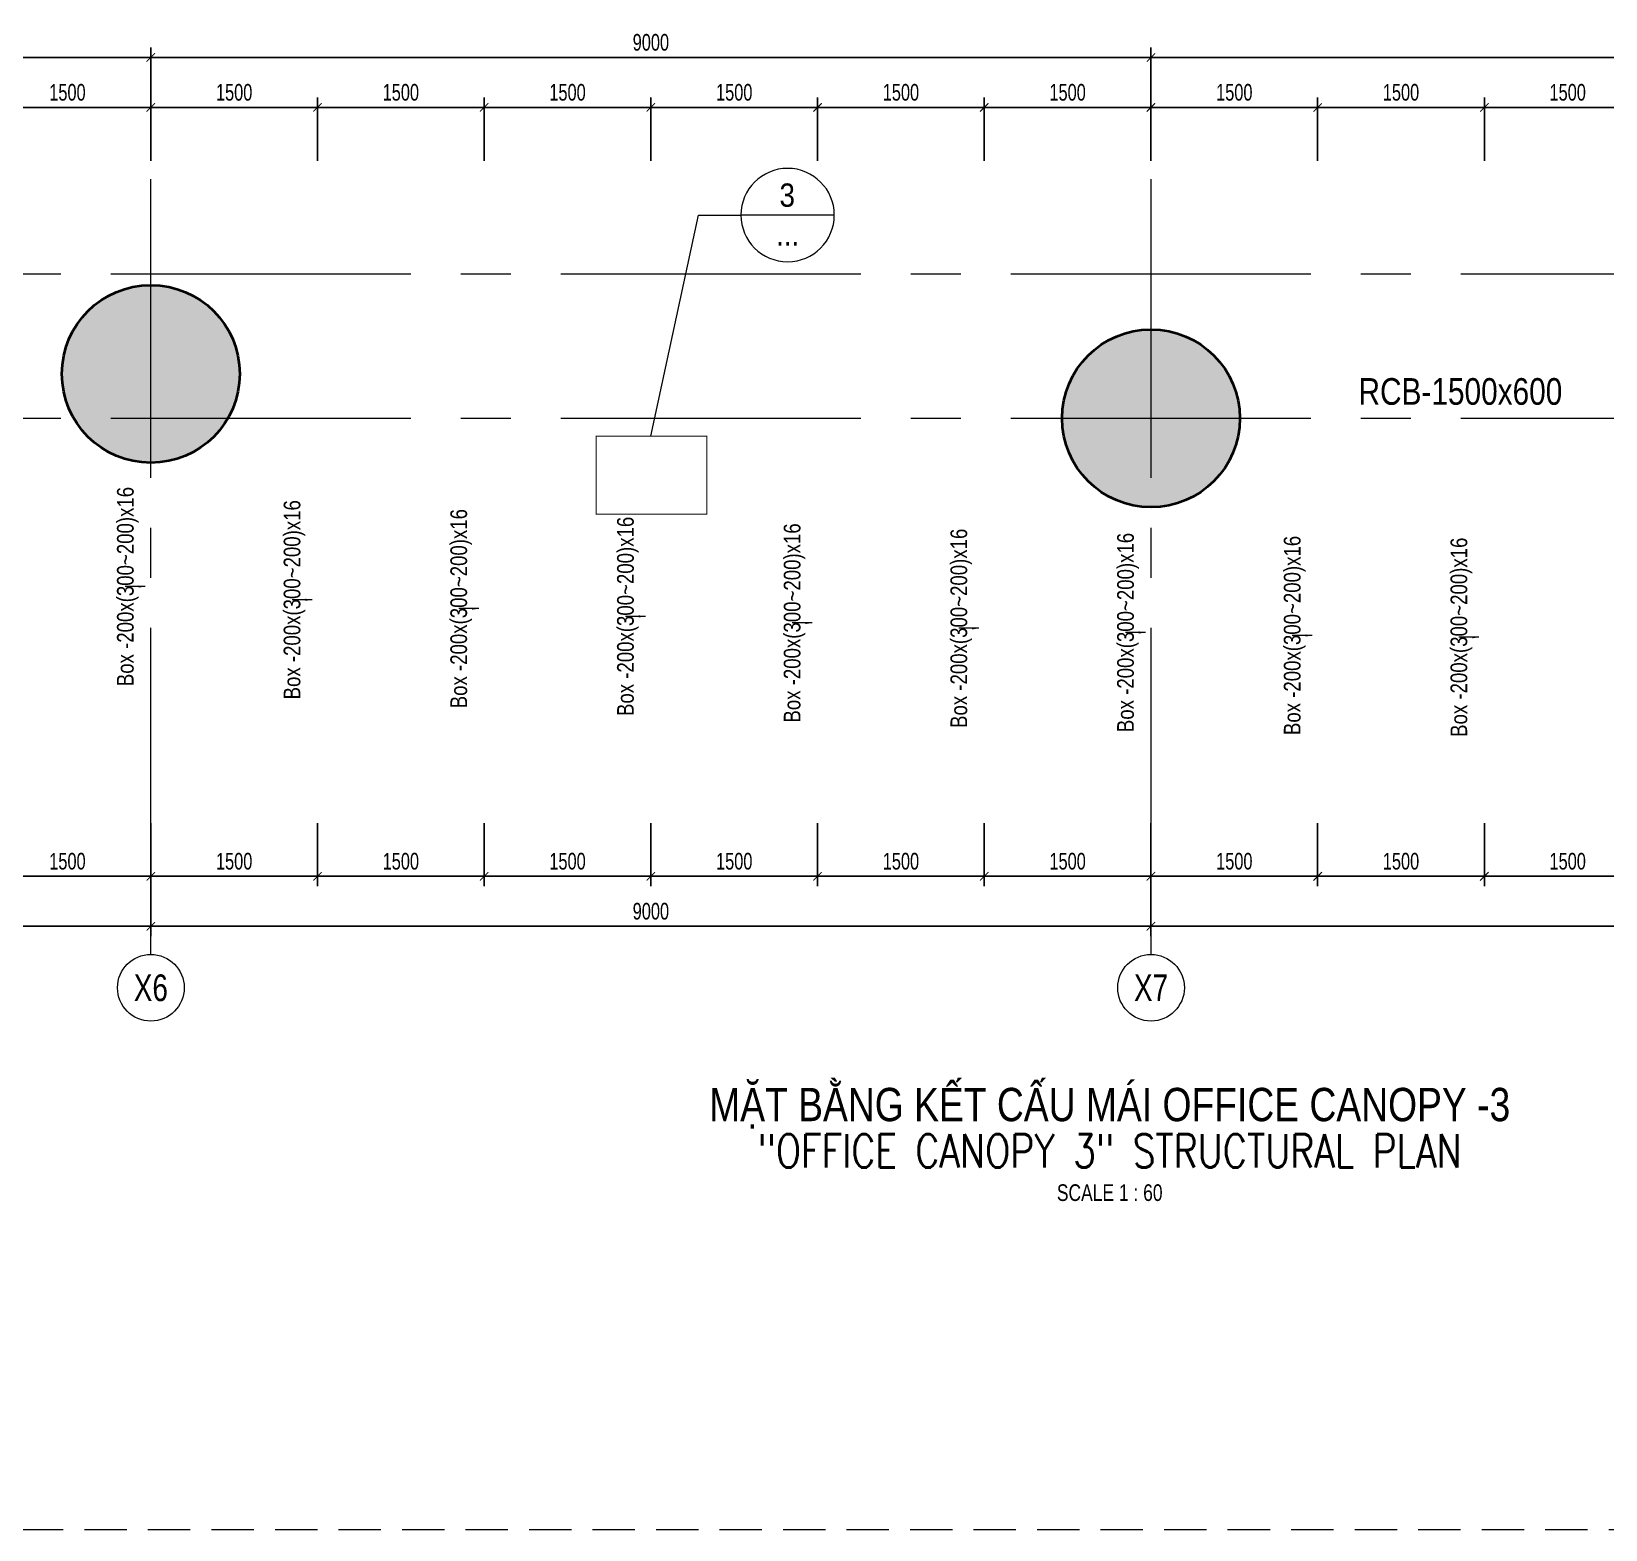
# Model space of a CAD drawing. Header units: millimetres. Extents: x -179076 to 305601, y -18667 to 40015.
# Drawn here: x 182770 to 196934, y 26248 to 39734 of the extents above; entities that cross this region are included whole.
import ezdxf
from ezdxf.enums import TextEntityAlignment as Align

# ---------------------------------------------------------------- set-up
doc = ezdxf.new("R2010")
doc.units = ezdxf.units.MM
doc.header["$LTSCALE"] = 60
doc.linetypes.add('HIDDEN2', pattern=[4.7625, 3.175, -1.5875])
doc.linetypes.add('POD_Grid F2$0$CENTER2', pattern=[1.125, 0.75, -0.125, 0.125, -0.125])
doc.layers.get('0').update_dxf_attribs({"lineweight": 20})
doc.layers.get('Defpoints').update_dxf_attribs({"color": 151, "lineweight": 9})
for name, color, linetype, lineweight in [('$0$NDC_S_VN TEXT', 7, 'Continuous', 20), ('NDC_S-ANNO', 7, 'Continuous', 20), ('NDC_S-COLUMN', 4, 'Continuous', 40), ('NDC_S-TEXT-SYMB', 7, 'Continuous', 20), ('NDC_S_ANNO', 7, 'Continuous', 20), ('NDC_S_DIM', 1, 'Continuous', 15), ('NDC_S_ENG TITLE', 3, 'Continuous', 20), ('NDC_S_HATCH COLUMN AND WALL', 251, 'Continuous', 13), ('NDC_S_HIDDEN', 8, 'HIDDEN2', 13), ('NDC_S_TEXT SYMBOL', 7, 'Continuous', 20), ('NDC_S_THIN LINE', 8, 'Continuous', 9), ('NDC_S_VN TEXT', 7, 'Continuous', 20), ('NDC_S_VN TITLE', 6, 'Continuous', 35), ('POD_Grid F2$0$NDC_S_AXIS', 5, 'POD_Grid F2$0$CENTER2', 13), ('POD_Grid F2$0$NDC_S_SYMBOL', 1, 'Continuous', 15), ('POD_Grid F2$0$NDC_S_TEXT SYMBOL', 7, 'Continuous', 20)]:
    doc.layers.add(name, color=color, linetype=linetype, lineweight=lineweight)
doc.styles.add('ARIAL', font='arial.ttf', dxfattribs={"width": 0.8})
doc.styles.add('NDC_ANNO', font='', dxfattribs={"width": 0.8})
doc.styles.add('NDC_ARIAL', font='arial.ttf', dxfattribs={"width": 0.85})
doc.styles.add('NDC_DIM', font='', dxfattribs={"width": 0.75})
doc.styles.add('NDC_EN TXT', font='romans.shx', dxfattribs={"width": 0.8})
doc.styles.add('NDC_VIE TXT', font='arial.ttf', dxfattribs={"width": 0.8})
doc.styles.add('POD_Grid F2$0$NDC_ANNO', font='', dxfattribs={"width": 0.8})
doc.styles.get('NDC_ANNO').set_extended_font_data('Dotum')
doc.styles.get('NDC_DIM').set_extended_font_data('Dotum')
doc.styles.get('POD_Grid F2$0$NDC_ANNO').set_extended_font_data('Dotum')
doc.dimstyles.new('NDC_dim_60', dxfattribs={"dimscale": 60, "dimtxt": 2.5, "dimasz": 1.5, "dimexe": 1.5, "dimexo": 2.5, "dimgap": 1, "dimtad": 1, "dimdec": 0, "dimzin": 0, "dimdsep": 46, "dimtxsty": 'NDC_DIM', "dimblk": 'DIMMARK', "dimcen": 0.09, "dimdle": 1.2, "dimclrd": 1, "dimclre": 1, "dimclrt": 3, "dimadec": 0, "dimazin": 0, "dimtfac": 1, "dimtdec": 0, "dimtix": 1, "dimtofl": 0, "dimtmove": 0, "dimatfit": 3, "dimfxl": 8, "dimfxlon": 1, "dimtolj": 1, "dimtzin": 0, "dimarcsym": 0})
doc.dimstyles.new('NDC_dim_iso', dxfattribs={"dimtxt": 2.5, "dimasz": 1, "dimexe": 1.5, "dimexo": 2.5, "dimgap": 1, "dimtad": 1, "dimdec": 0, "dimzin": 0, "dimdsep": 46, "dimtxsty": 'NDC_DIM', "dimblk": 'DIMMARK', "dimcen": 0.09, "dimdle": 1.2, "dimclrd": 1, "dimclre": 1, "dimclrt": 3, "dimadec": 0, "dimazin": 0, "dimtfac": 1, "dimtdec": 0, "dimtix": 1, "dimtofl": 0, "dimtmove": 0, "dimatfit": 3, "dimfxl": 8, "dimfxlon": 1, "dimtolj": 1, "dimtzin": 0, "dimarcsym": 0})

# ---------------------------------------------------------------- blocks, each defined once
blk = doc.blocks.new('cottron')
at = {"layer": 'NDC_S_HATCH COLUMN AND WALL'}
h = blk.add_hatch(color=256, dxfattribs=at)
h.dxf.hatch_style = 1
h.paths.add_polyline_path([(-0.5, 0, 1), (0.5, 0, 1)])
at = {"layer": 'NDC_S-COLUMN', "ltscale": 0.005}
blk.add_circle((0, 0), 0.5, dxfattribs=at)
blk = doc.blocks.new('*U212')
at = {"layer": 'POD_Grid F2$0$NDC_S_SYMBOL'}
blk.add_line((0, 5), (0, 9), dxfattribs=at)
blk.add_circle((0, 0), 5, dxfattribs=at)
at = {"layer": 'POD_Grid F2$0$NDC_S_TEXT SYMBOL', "color": 7, "style": 'POD_Grid F2$0$NDC_ANNO', "width": 0.8}
blk.add_attdef('GRID', text='', height=4, dxfattribs=at).set_placement((0, 0), align=Align.MIDDLE)
blk = doc.blocks.new('A$Cc384704a')
at = {"layer": 'POD_Grid F2$0$NDC_S_AXIS', "ltscale": 60}
for p, q in [((10500, -5886), (10500, 853)), ((19500, -5886), (19500, 853)), ((-2011, 0), (38579, 0)), ((-2011, -1300), (38607, -1300))]:
    blk.add_line(p, q, dxfattribs=at)
at = {"xscale": 1600, "yscale": 1600, "zscale": 1600}
for p in [(10500, -900), (19500, -1300)]:
    blk.add_blockref('cottron', p, dxfattribs=at)
at = {"layer": 'POD_Grid F2$0$NDC_S_AXIS', "xscale": 60, "yscale": 60, "zscale": 60}
for p, values in [((10500, -6426), {'GRID': 'X6'}), ((19500, -6426), {'GRID': 'X7'})]:
    blk.add_blockref('*U212', p, dxfattribs=at).add_auto_attribs(values)
blk = doc.blocks.new('DIMMARK')
at = {"layer": 'NDC_S_DIM', "color": 1}
blk.add_line((-1.5, 0), (1, 0), dxfattribs=at)
at = {"layer": 'NDC_S_DIM', "color": 2, "const_width": 0.1}
blk.add_lwpolyline([(-0.42, -0.42), (0.42, 0.42)], dxfattribs=at)
blk = doc.blocks.new('*D489')
at = {"layer": 'Defpoints', "color": 0, "ltscale": 60, "transparency": 16777216}
for p in [(182344, 32827), (183844, 32827), (183844, 32128)]:
    blk.add_point(p, dxfattribs=at)
at = {"layer": 'NDC_S_DIM', "color": 1, "lineweight": -2, "ltscale": 60, "transparency": 16777216}
for p, q in [((182344, 32608), (182344, 32038)), ((183844, 32608), (183844, 32038)), ((182434, 32128), (183754, 32128))]:
    blk.add_line(p, q, dxfattribs=at)
at = {"layer": 'NDC_S_DIM', "color": 1, "lineweight": -2, "ltscale": 60, "transparency": 16777216, "xscale": 90, "yscale": 90, "zscale": 90, "rotation": 180}
blk.add_blockref('DIMMARK', (182344, 32128), dxfattribs=at)
at = {"layer": 'NDC_S_DIM', "color": 1, "lineweight": -2, "ltscale": 60, "transparency": 16777216, "xscale": 90, "yscale": 90, "zscale": 90}
blk.add_blockref('DIMMARK', (183844, 32128), dxfattribs=at)
at = {"layer": 'NDC_S_DIM', "color": 3, "ltscale": 60, "transparency": 16777216, "insert": (183094, 32263), "char_height": 150, "attachment_point": 5, "style": 'NDC_DIM'}
blk.add_mtext('\\A1;1500', dxfattribs=at)
blk = doc.blocks.new('*D490')
at = {"layer": 'Defpoints', "color": 0, "ltscale": 60, "transparency": 16777216}
for p in [(183844, 32827), (185344, 32827), (185344, 32128)]:
    blk.add_point(p, dxfattribs=at)
at = {"layer": 'NDC_S_DIM', "color": 1, "lineweight": -2, "ltscale": 60, "transparency": 16777216}
for p, q in [((183844, 32608), (183844, 32038)), ((185344, 32608), (185344, 32038)), ((183934, 32128), (185254, 32128))]:
    blk.add_line(p, q, dxfattribs=at)
at = {"layer": 'NDC_S_DIM', "color": 1, "lineweight": -2, "ltscale": 60, "transparency": 16777216, "xscale": 90, "yscale": 90, "zscale": 90, "rotation": 180}
blk.add_blockref('DIMMARK', (183844, 32128), dxfattribs=at)
at = {"layer": 'NDC_S_DIM', "color": 1, "lineweight": -2, "ltscale": 60, "transparency": 16777216, "xscale": 90, "yscale": 90, "zscale": 90}
blk.add_blockref('DIMMARK', (185344, 32128), dxfattribs=at)
at = {"layer": 'NDC_S_DIM', "color": 3, "ltscale": 60, "transparency": 16777216, "insert": (184594, 32263), "char_height": 150, "attachment_point": 5, "style": 'NDC_DIM'}
blk.add_mtext('\\A1;1500', dxfattribs=at)
blk = doc.blocks.new('*D491')
at = {"layer": 'Defpoints', "color": 0, "ltscale": 60, "transparency": 16777216}
for p in [(185344, 32827), (186844, 32827), (186844, 32128)]:
    blk.add_point(p, dxfattribs=at)
at = {"layer": 'NDC_S_DIM', "color": 1, "lineweight": -2, "ltscale": 60, "transparency": 16777216}
for p, q in [((185344, 32608), (185344, 32038)), ((186844, 32608), (186844, 32038)), ((185434, 32128), (186754, 32128))]:
    blk.add_line(p, q, dxfattribs=at)
at = {"layer": 'NDC_S_DIM', "color": 1, "lineweight": -2, "ltscale": 60, "transparency": 16777216, "xscale": 90, "yscale": 90, "zscale": 90, "rotation": 180}
blk.add_blockref('DIMMARK', (185344, 32128), dxfattribs=at)
at = {"layer": 'NDC_S_DIM', "color": 1, "lineweight": -2, "ltscale": 60, "transparency": 16777216, "xscale": 90, "yscale": 90, "zscale": 90}
blk.add_blockref('DIMMARK', (186844, 32128), dxfattribs=at)
at = {"layer": 'NDC_S_DIM', "color": 3, "ltscale": 60, "transparency": 16777216, "insert": (186094, 32263), "char_height": 150, "attachment_point": 5, "style": 'NDC_DIM'}
blk.add_mtext('\\A1;1500', dxfattribs=at)
blk = doc.blocks.new('*D492')
at = {"layer": 'Defpoints', "color": 0, "ltscale": 60, "transparency": 16777216}
for p in [(186844, 32827), (188344, 32827), (188344, 32128)]:
    blk.add_point(p, dxfattribs=at)
at = {"layer": 'NDC_S_DIM', "color": 1, "lineweight": -2, "ltscale": 60, "transparency": 16777216}
for p, q in [((186844, 32608), (186844, 32038)), ((188344, 32608), (188344, 32038)), ((186934, 32128), (188254, 32128))]:
    blk.add_line(p, q, dxfattribs=at)
at = {"layer": 'NDC_S_DIM', "color": 1, "lineweight": -2, "ltscale": 60, "transparency": 16777216, "xscale": 90, "yscale": 90, "zscale": 90, "rotation": 180}
blk.add_blockref('DIMMARK', (186844, 32128), dxfattribs=at)
at = {"layer": 'NDC_S_DIM', "color": 1, "lineweight": -2, "ltscale": 60, "transparency": 16777216, "xscale": 90, "yscale": 90, "zscale": 90}
blk.add_blockref('DIMMARK', (188344, 32128), dxfattribs=at)
at = {"layer": 'NDC_S_DIM', "color": 3, "ltscale": 60, "transparency": 16777216, "insert": (187594, 32263), "char_height": 150, "attachment_point": 5, "style": 'NDC_DIM'}
blk.add_mtext('\\A1;1500', dxfattribs=at)
blk = doc.blocks.new('*D493')
at = {"layer": 'Defpoints', "color": 0, "ltscale": 60, "transparency": 16777216}
for p in [(188344, 32827), (189844, 32827), (189844, 32128)]:
    blk.add_point(p, dxfattribs=at)
at = {"layer": 'NDC_S_DIM', "color": 1, "lineweight": -2, "ltscale": 60, "transparency": 16777216}
for p, q in [((188344, 32608), (188344, 32038)), ((189844, 32608), (189844, 32038)), ((188434, 32128), (189754, 32128))]:
    blk.add_line(p, q, dxfattribs=at)
at = {"layer": 'NDC_S_DIM', "color": 1, "lineweight": -2, "ltscale": 60, "transparency": 16777216, "xscale": 90, "yscale": 90, "zscale": 90, "rotation": 180}
blk.add_blockref('DIMMARK', (188344, 32128), dxfattribs=at)
at = {"layer": 'NDC_S_DIM', "color": 1, "lineweight": -2, "ltscale": 60, "transparency": 16777216, "xscale": 90, "yscale": 90, "zscale": 90}
blk.add_blockref('DIMMARK', (189844, 32128), dxfattribs=at)
at = {"layer": 'NDC_S_DIM', "color": 3, "ltscale": 60, "transparency": 16777216, "insert": (189094, 32263), "char_height": 150, "attachment_point": 5, "style": 'NDC_DIM'}
blk.add_mtext('\\A1;1500', dxfattribs=at)
blk = doc.blocks.new('*D494')
at = {"layer": 'Defpoints', "color": 0, "ltscale": 60, "transparency": 16777216}
for p in [(189844, 32827), (191344, 32827), (191344, 32128)]:
    blk.add_point(p, dxfattribs=at)
at = {"layer": 'NDC_S_DIM', "color": 1, "lineweight": -2, "ltscale": 60, "transparency": 16777216}
for p, q in [((189844, 32608), (189844, 32038)), ((191344, 32608), (191344, 32038)), ((189934, 32128), (191254, 32128))]:
    blk.add_line(p, q, dxfattribs=at)
at = {"layer": 'NDC_S_DIM', "color": 1, "lineweight": -2, "ltscale": 60, "transparency": 16777216, "xscale": 90, "yscale": 90, "zscale": 90, "rotation": 180}
blk.add_blockref('DIMMARK', (189844, 32128), dxfattribs=at)
at = {"layer": 'NDC_S_DIM', "color": 1, "lineweight": -2, "ltscale": 60, "transparency": 16777216, "xscale": 90, "yscale": 90, "zscale": 90}
blk.add_blockref('DIMMARK', (191344, 32128), dxfattribs=at)
at = {"layer": 'NDC_S_DIM', "color": 3, "ltscale": 60, "transparency": 16777216, "insert": (190594, 32263), "char_height": 150, "attachment_point": 5, "style": 'NDC_DIM'}
blk.add_mtext('\\A1;1500', dxfattribs=at)
blk = doc.blocks.new('*D495')
at = {"layer": 'Defpoints', "color": 0, "ltscale": 60, "transparency": 16777216}
for p in [(191344, 32827), (192844, 32827), (192844, 32128)]:
    blk.add_point(p, dxfattribs=at)
at = {"layer": 'NDC_S_DIM', "color": 1, "lineweight": -2, "ltscale": 60, "transparency": 16777216}
for p, q in [((191344, 32608), (191344, 32038)), ((192844, 32608), (192844, 32038)), ((191434, 32128), (192754, 32128))]:
    blk.add_line(p, q, dxfattribs=at)
at = {"layer": 'NDC_S_DIM', "color": 1, "lineweight": -2, "ltscale": 60, "transparency": 16777216, "xscale": 90, "yscale": 90, "zscale": 90, "rotation": 180}
blk.add_blockref('DIMMARK', (191344, 32128), dxfattribs=at)
at = {"layer": 'NDC_S_DIM', "color": 1, "lineweight": -2, "ltscale": 60, "transparency": 16777216, "xscale": 90, "yscale": 90, "zscale": 90}
blk.add_blockref('DIMMARK', (192844, 32128), dxfattribs=at)
at = {"layer": 'NDC_S_DIM', "color": 3, "ltscale": 60, "transparency": 16777216, "insert": (192094, 32263), "char_height": 150, "attachment_point": 5, "style": 'NDC_DIM'}
blk.add_mtext('\\A1;1500', dxfattribs=at)
blk = doc.blocks.new('*D496')
at = {"layer": 'Defpoints', "color": 0, "ltscale": 60, "transparency": 16777216}
for p in [(192844, 32827), (194344, 32827), (194344, 32128)]:
    blk.add_point(p, dxfattribs=at)
at = {"layer": 'NDC_S_DIM', "color": 1, "lineweight": -2, "ltscale": 60, "transparency": 16777216}
for p, q in [((192844, 32608), (192844, 32038)), ((194344, 32608), (194344, 32038)), ((192934, 32128), (194254, 32128))]:
    blk.add_line(p, q, dxfattribs=at)
at = {"layer": 'NDC_S_DIM', "color": 1, "lineweight": -2, "ltscale": 60, "transparency": 16777216, "xscale": 90, "yscale": 90, "zscale": 90, "rotation": 180}
blk.add_blockref('DIMMARK', (192844, 32128), dxfattribs=at)
at = {"layer": 'NDC_S_DIM', "color": 1, "lineweight": -2, "ltscale": 60, "transparency": 16777216, "xscale": 90, "yscale": 90, "zscale": 90}
blk.add_blockref('DIMMARK', (194344, 32128), dxfattribs=at)
at = {"layer": 'NDC_S_DIM', "color": 3, "ltscale": 60, "transparency": 16777216, "insert": (193594, 32263), "char_height": 150, "attachment_point": 5, "style": 'NDC_DIM'}
blk.add_mtext('\\A1;1500', dxfattribs=at)
blk = doc.blocks.new('*D497')
at = {"layer": 'Defpoints', "color": 0, "ltscale": 60, "transparency": 16777216}
for p in [(194344, 32827), (195844, 32827), (195844, 32128)]:
    blk.add_point(p, dxfattribs=at)
at = {"layer": 'NDC_S_DIM', "color": 1, "lineweight": -2, "ltscale": 60, "transparency": 16777216}
for p, q in [((194344, 32608), (194344, 32038)), ((195844, 32608), (195844, 32038)), ((194434, 32128), (195754, 32128))]:
    blk.add_line(p, q, dxfattribs=at)
at = {"layer": 'NDC_S_DIM', "color": 1, "lineweight": -2, "ltscale": 60, "transparency": 16777216, "xscale": 90, "yscale": 90, "zscale": 90, "rotation": 180}
blk.add_blockref('DIMMARK', (194344, 32128), dxfattribs=at)
at = {"layer": 'NDC_S_DIM', "color": 1, "lineweight": -2, "ltscale": 60, "transparency": 16777216, "xscale": 90, "yscale": 90, "zscale": 90}
blk.add_blockref('DIMMARK', (195844, 32128), dxfattribs=at)
at = {"layer": 'NDC_S_DIM', "color": 3, "ltscale": 60, "transparency": 16777216, "insert": (195094, 32263), "char_height": 150, "attachment_point": 5, "style": 'NDC_DIM'}
blk.add_mtext('\\A1;1500', dxfattribs=at)
blk = doc.blocks.new('*D498')
at = {"layer": 'Defpoints', "color": 0, "ltscale": 60, "transparency": 16777216}
for p in [(195844, 32827), (197344, 32827), (197344, 32128)]:
    blk.add_point(p, dxfattribs=at)
at = {"layer": 'NDC_S_DIM', "color": 1, "lineweight": -2, "ltscale": 60, "transparency": 16777216}
for p, q in [((195844, 32608), (195844, 32038)), ((197344, 32608), (197344, 32038)), ((195934, 32128), (197254, 32128))]:
    blk.add_line(p, q, dxfattribs=at)
at = {"layer": 'NDC_S_DIM', "color": 1, "lineweight": -2, "ltscale": 60, "transparency": 16777216, "xscale": 90, "yscale": 90, "zscale": 90, "rotation": 180}
blk.add_blockref('DIMMARK', (195844, 32128), dxfattribs=at)
at = {"layer": 'NDC_S_DIM', "color": 1, "lineweight": -2, "ltscale": 60, "transparency": 16777216, "xscale": 90, "yscale": 90, "zscale": 90}
blk.add_blockref('DIMMARK', (197344, 32128), dxfattribs=at)
at = {"layer": 'NDC_S_DIM', "color": 3, "ltscale": 60, "transparency": 16777216, "insert": (196594, 32263), "char_height": 150, "attachment_point": 5, "style": 'NDC_DIM'}
blk.add_mtext('\\A1;1500', dxfattribs=at)
blk = doc.blocks.new('*D510')
at = {"layer": 'Defpoints', "color": 0, "ltscale": 60, "transparency": 16777216}
for p in [(174844, 32827), (183844, 32827), (183844, 31678)]:
    blk.add_point(p, dxfattribs=at)
at = {"layer": 'NDC_S_DIM', "color": 1, "lineweight": -2, "ltscale": 60, "transparency": 16777216}
for p, q in [((174844, 32158), (174844, 31588)), ((183844, 32158), (183844, 31588)), ((174934, 31678), (183754, 31678))]:
    blk.add_line(p, q, dxfattribs=at)
at = {"layer": 'NDC_S_DIM', "color": 1, "lineweight": -2, "ltscale": 60, "transparency": 16777216, "xscale": 90, "yscale": 90, "zscale": 90, "rotation": 180}
blk.add_blockref('DIMMARK', (174844, 31678), dxfattribs=at)
at = {"layer": 'NDC_S_DIM', "color": 1, "lineweight": -2, "ltscale": 60, "transparency": 16777216, "xscale": 90, "yscale": 90, "zscale": 90}
blk.add_blockref('DIMMARK', (183844, 31678), dxfattribs=at)
at = {"layer": 'NDC_S_DIM', "color": 3, "ltscale": 60, "transparency": 16777216, "insert": (179344, 31813), "char_height": 150, "attachment_point": 5, "style": 'NDC_DIM'}
blk.add_mtext('\\A1;9000', dxfattribs=at)
blk = doc.blocks.new('*D511')
at = {"layer": 'Defpoints', "color": 0, "ltscale": 60, "transparency": 16777216}
for p in [(183844, 32827), (192844, 32827), (192844, 31678)]:
    blk.add_point(p, dxfattribs=at)
at = {"layer": 'NDC_S_DIM', "color": 1, "lineweight": -2, "ltscale": 60, "transparency": 16777216}
for p, q in [((183844, 32158), (183844, 31588)), ((192844, 32158), (192844, 31588)), ((183934, 31678), (192754, 31678))]:
    blk.add_line(p, q, dxfattribs=at)
at = {"layer": 'NDC_S_DIM', "color": 1, "lineweight": -2, "ltscale": 60, "transparency": 16777216, "xscale": 90, "yscale": 90, "zscale": 90, "rotation": 180}
blk.add_blockref('DIMMARK', (183844, 31678), dxfattribs=at)
at = {"layer": 'NDC_S_DIM', "color": 1, "lineweight": -2, "ltscale": 60, "transparency": 16777216, "xscale": 90, "yscale": 90, "zscale": 90}
blk.add_blockref('DIMMARK', (192844, 31678), dxfattribs=at)
at = {"layer": 'NDC_S_DIM', "color": 3, "ltscale": 60, "transparency": 16777216, "insert": (188344, 31813), "char_height": 150, "attachment_point": 5, "style": 'NDC_DIM'}
blk.add_mtext('\\A1;9000', dxfattribs=at)
blk = doc.blocks.new('*D512')
at = {"layer": 'Defpoints', "color": 0, "ltscale": 60, "transparency": 16777216}
for p in [(192844, 32827), (201844, 32827), (201844, 31678)]:
    blk.add_point(p, dxfattribs=at)
at = {"layer": 'NDC_S_DIM', "color": 1, "lineweight": -2, "ltscale": 60, "transparency": 16777216}
for p, q in [((192844, 32158), (192844, 31588)), ((201844, 32158), (201844, 31588)), ((192934, 31678), (201754, 31678))]:
    blk.add_line(p, q, dxfattribs=at)
at = {"layer": 'NDC_S_DIM', "color": 1, "lineweight": -2, "ltscale": 60, "transparency": 16777216, "xscale": 90, "yscale": 90, "zscale": 90, "rotation": 180}
blk.add_blockref('DIMMARK', (192844, 31678), dxfattribs=at)
at = {"layer": 'NDC_S_DIM', "color": 1, "lineweight": -2, "ltscale": 60, "transparency": 16777216, "xscale": 90, "yscale": 90, "zscale": 90}
blk.add_blockref('DIMMARK', (201844, 31678), dxfattribs=at)
at = {"layer": 'NDC_S_DIM', "color": 3, "ltscale": 60, "transparency": 16777216, "insert": (197344, 31813), "char_height": 150, "attachment_point": 5, "style": 'NDC_DIM'}
blk.add_mtext('\\A1;9000', dxfattribs=at)
blk = doc.blocks.new('Drawing name_symbol')
at = {"layer": 'NDC_S_ENG TITLE', "style": 'NDC_EN TXT', "width": 0.8}
blk.add_attdef('SECTDET1', text='', height=5, dxfattribs=at).set_placement((0, 1.01), align=Align.CENTER)
at = {"layer": 'NDC_S_TEXT SYMBOL', "lineweight": 25, "style": 'NDC_ANNO', "width": 0.8}
blk.add_attdef('SSCALE', text='', height=2.5, dxfattribs=at).set_placement((0, -4), align=Align.CENTER)
at = {"layer": 'NDC_S_VN TITLE', "style": 'NDC_VIE TXT', "width": 0.8}
blk.add_attdef('SECTDET2', text='', height=5, dxfattribs=at).set_placement((0, 7.97), align=Align.CENTER)
blk = doc.blocks.new('*D537')
at = {"layer": 'Defpoints', "color": 0, "ltscale": 60, "transparency": 16777216}
for p in [(183844, 39050), (182344, 38351), (183844, 38351)]:
    blk.add_point(p, dxfattribs=at)
at = {"layer": 'NDC_S_DIM', "color": 1, "lineweight": -2, "ltscale": 60, "transparency": 16777216}
for p, q in [((182344, 38570), (182344, 39140)), ((183844, 38570), (183844, 39140)), ((182434, 39050), (183754, 39050))]:
    blk.add_line(p, q, dxfattribs=at)
at = {"layer": 'NDC_S_DIM', "color": 1, "lineweight": -2, "ltscale": 60, "transparency": 16777216, "xscale": 90, "yscale": 90, "zscale": 90, "rotation": 180}
blk.add_blockref('DIMMARK', (182344, 39050), dxfattribs=at)
at = {"layer": 'NDC_S_DIM', "color": 1, "lineweight": -2, "ltscale": 60, "transparency": 16777216, "xscale": 90, "yscale": 90, "zscale": 90}
blk.add_blockref('DIMMARK', (183844, 39050), dxfattribs=at)
at = {"layer": 'NDC_S_DIM', "color": 3, "ltscale": 60, "transparency": 16777216, "insert": (183094, 39185), "char_height": 150, "attachment_point": 5, "style": 'NDC_DIM'}
blk.add_mtext('\\A1;1500', dxfattribs=at)
blk = doc.blocks.new('*D538')
at = {"layer": 'Defpoints', "color": 0, "ltscale": 60, "transparency": 16777216}
for p in [(185344, 39050), (183844, 38351), (185344, 38351)]:
    blk.add_point(p, dxfattribs=at)
at = {"layer": 'NDC_S_DIM', "color": 1, "lineweight": -2, "ltscale": 60, "transparency": 16777216}
for p, q in [((183844, 38570), (183844, 39140)), ((185344, 38570), (185344, 39140)), ((183934, 39050), (185254, 39050))]:
    blk.add_line(p, q, dxfattribs=at)
at = {"layer": 'NDC_S_DIM', "color": 1, "lineweight": -2, "ltscale": 60, "transparency": 16777216, "xscale": 90, "yscale": 90, "zscale": 90, "rotation": 180}
blk.add_blockref('DIMMARK', (183844, 39050), dxfattribs=at)
at = {"layer": 'NDC_S_DIM', "color": 1, "lineweight": -2, "ltscale": 60, "transparency": 16777216, "xscale": 90, "yscale": 90, "zscale": 90}
blk.add_blockref('DIMMARK', (185344, 39050), dxfattribs=at)
at = {"layer": 'NDC_S_DIM', "color": 3, "ltscale": 60, "transparency": 16777216, "insert": (184594, 39185), "char_height": 150, "attachment_point": 5, "style": 'NDC_DIM'}
blk.add_mtext('\\A1;1500', dxfattribs=at)
blk = doc.blocks.new('*D514')
at = {"layer": 'Defpoints', "color": 0, "ltscale": 60, "transparency": 16777216}
for p in [(186844, 39050), (185344, 38351), (186844, 38351)]:
    blk.add_point(p, dxfattribs=at)
at = {"layer": 'NDC_S_DIM', "color": 1, "lineweight": -2, "ltscale": 60, "transparency": 16777216}
for p, q in [((185344, 38570), (185344, 39140)), ((186844, 38570), (186844, 39140)), ((185434, 39050), (186754, 39050))]:
    blk.add_line(p, q, dxfattribs=at)
at = {"layer": 'NDC_S_DIM', "color": 1, "lineweight": -2, "ltscale": 60, "transparency": 16777216, "xscale": 90, "yscale": 90, "zscale": 90, "rotation": 180}
blk.add_blockref('DIMMARK', (185344, 39050), dxfattribs=at)
at = {"layer": 'NDC_S_DIM', "color": 1, "lineweight": -2, "ltscale": 60, "transparency": 16777216, "xscale": 90, "yscale": 90, "zscale": 90}
blk.add_blockref('DIMMARK', (186844, 39050), dxfattribs=at)
at = {"layer": 'NDC_S_DIM', "color": 3, "ltscale": 60, "transparency": 16777216, "insert": (186094, 39185), "char_height": 150, "attachment_point": 5, "style": 'NDC_DIM'}
blk.add_mtext('\\A1;1500', dxfattribs=at)
blk = doc.blocks.new('*D515')
at = {"layer": 'Defpoints', "color": 0, "ltscale": 60, "transparency": 16777216}
for p in [(188344, 39050), (186844, 38351), (188344, 38351)]:
    blk.add_point(p, dxfattribs=at)
at = {"layer": 'NDC_S_DIM', "color": 1, "lineweight": -2, "ltscale": 60, "transparency": 16777216}
for p, q in [((186844, 38570), (186844, 39140)), ((188344, 38570), (188344, 39140)), ((186934, 39050), (188254, 39050))]:
    blk.add_line(p, q, dxfattribs=at)
at = {"layer": 'NDC_S_DIM', "color": 1, "lineweight": -2, "ltscale": 60, "transparency": 16777216, "xscale": 90, "yscale": 90, "zscale": 90, "rotation": 180}
blk.add_blockref('DIMMARK', (186844, 39050), dxfattribs=at)
at = {"layer": 'NDC_S_DIM', "color": 1, "lineweight": -2, "ltscale": 60, "transparency": 16777216, "xscale": 90, "yscale": 90, "zscale": 90}
blk.add_blockref('DIMMARK', (188344, 39050), dxfattribs=at)
at = {"layer": 'NDC_S_DIM', "color": 3, "ltscale": 60, "transparency": 16777216, "insert": (187594, 39185), "char_height": 150, "attachment_point": 5, "style": 'NDC_DIM'}
blk.add_mtext('\\A1;1500', dxfattribs=at)
blk = doc.blocks.new('*D516')
at = {"layer": 'Defpoints', "color": 0, "ltscale": 60, "transparency": 16777216}
for p in [(189844, 39050), (188344, 38351), (189844, 38351)]:
    blk.add_point(p, dxfattribs=at)
at = {"layer": 'NDC_S_DIM', "color": 1, "lineweight": -2, "ltscale": 60, "transparency": 16777216}
for p, q in [((188344, 38570), (188344, 39140)), ((189844, 38570), (189844, 39140)), ((188434, 39050), (189754, 39050))]:
    blk.add_line(p, q, dxfattribs=at)
at = {"layer": 'NDC_S_DIM', "color": 1, "lineweight": -2, "ltscale": 60, "transparency": 16777216, "xscale": 90, "yscale": 90, "zscale": 90, "rotation": 180}
blk.add_blockref('DIMMARK', (188344, 39050), dxfattribs=at)
at = {"layer": 'NDC_S_DIM', "color": 1, "lineweight": -2, "ltscale": 60, "transparency": 16777216, "xscale": 90, "yscale": 90, "zscale": 90}
blk.add_blockref('DIMMARK', (189844, 39050), dxfattribs=at)
at = {"layer": 'NDC_S_DIM', "color": 3, "ltscale": 60, "transparency": 16777216, "insert": (189094, 39185), "char_height": 150, "attachment_point": 5, "style": 'NDC_DIM'}
blk.add_mtext('\\A1;1500', dxfattribs=at)
blk = doc.blocks.new('*D517')
at = {"layer": 'Defpoints', "color": 0, "ltscale": 60, "transparency": 16777216}
for p in [(191344, 39050), (189844, 38351), (191344, 38351)]:
    blk.add_point(p, dxfattribs=at)
at = {"layer": 'NDC_S_DIM', "color": 1, "lineweight": -2, "ltscale": 60, "transparency": 16777216}
for p, q in [((189844, 38570), (189844, 39140)), ((191344, 38570), (191344, 39140)), ((189934, 39050), (191254, 39050))]:
    blk.add_line(p, q, dxfattribs=at)
at = {"layer": 'NDC_S_DIM', "color": 1, "lineweight": -2, "ltscale": 60, "transparency": 16777216, "xscale": 90, "yscale": 90, "zscale": 90, "rotation": 180}
blk.add_blockref('DIMMARK', (189844, 39050), dxfattribs=at)
at = {"layer": 'NDC_S_DIM', "color": 1, "lineweight": -2, "ltscale": 60, "transparency": 16777216, "xscale": 90, "yscale": 90, "zscale": 90}
blk.add_blockref('DIMMARK', (191344, 39050), dxfattribs=at)
at = {"layer": 'NDC_S_DIM', "color": 3, "ltscale": 60, "transparency": 16777216, "insert": (190594, 39185), "char_height": 150, "attachment_point": 5, "style": 'NDC_DIM'}
blk.add_mtext('\\A1;1500', dxfattribs=at)
blk = doc.blocks.new('*D518')
at = {"layer": 'Defpoints', "color": 0, "ltscale": 60, "transparency": 16777216}
for p in [(192844, 39050), (191344, 38351), (192844, 38351)]:
    blk.add_point(p, dxfattribs=at)
at = {"layer": 'NDC_S_DIM', "color": 1, "lineweight": -2, "ltscale": 60, "transparency": 16777216}
for p, q in [((191344, 38570), (191344, 39140)), ((192844, 38570), (192844, 39140)), ((191434, 39050), (192754, 39050))]:
    blk.add_line(p, q, dxfattribs=at)
at = {"layer": 'NDC_S_DIM', "color": 1, "lineweight": -2, "ltscale": 60, "transparency": 16777216, "xscale": 90, "yscale": 90, "zscale": 90, "rotation": 180}
blk.add_blockref('DIMMARK', (191344, 39050), dxfattribs=at)
at = {"layer": 'NDC_S_DIM', "color": 1, "lineweight": -2, "ltscale": 60, "transparency": 16777216, "xscale": 90, "yscale": 90, "zscale": 90}
blk.add_blockref('DIMMARK', (192844, 39050), dxfattribs=at)
at = {"layer": 'NDC_S_DIM', "color": 3, "ltscale": 60, "transparency": 16777216, "insert": (192094, 39185), "char_height": 150, "attachment_point": 5, "style": 'NDC_DIM'}
blk.add_mtext('\\A1;1500', dxfattribs=at)
blk = doc.blocks.new('*D519')
at = {"layer": 'Defpoints', "color": 0, "ltscale": 60, "transparency": 16777216}
for p in [(194344, 39050), (192844, 38351), (194344, 38351)]:
    blk.add_point(p, dxfattribs=at)
at = {"layer": 'NDC_S_DIM', "color": 1, "lineweight": -2, "ltscale": 60, "transparency": 16777216}
for p, q in [((192844, 38570), (192844, 39140)), ((194344, 38570), (194344, 39140)), ((192934, 39050), (194254, 39050))]:
    blk.add_line(p, q, dxfattribs=at)
at = {"layer": 'NDC_S_DIM', "color": 1, "lineweight": -2, "ltscale": 60, "transparency": 16777216, "xscale": 90, "yscale": 90, "zscale": 90, "rotation": 180}
blk.add_blockref('DIMMARK', (192844, 39050), dxfattribs=at)
at = {"layer": 'NDC_S_DIM', "color": 1, "lineweight": -2, "ltscale": 60, "transparency": 16777216, "xscale": 90, "yscale": 90, "zscale": 90}
blk.add_blockref('DIMMARK', (194344, 39050), dxfattribs=at)
at = {"layer": 'NDC_S_DIM', "color": 3, "ltscale": 60, "transparency": 16777216, "insert": (193594, 39185), "char_height": 150, "attachment_point": 5, "style": 'NDC_DIM'}
blk.add_mtext('\\A1;1500', dxfattribs=at)
blk = doc.blocks.new('*D520')
at = {"layer": 'Defpoints', "color": 0, "ltscale": 60, "transparency": 16777216}
for p in [(195844, 39050), (194344, 38351), (195844, 38351)]:
    blk.add_point(p, dxfattribs=at)
at = {"layer": 'NDC_S_DIM', "color": 1, "lineweight": -2, "ltscale": 60, "transparency": 16777216}
for p, q in [((194344, 38570), (194344, 39140)), ((195844, 38570), (195844, 39140)), ((194434, 39050), (195754, 39050))]:
    blk.add_line(p, q, dxfattribs=at)
at = {"layer": 'NDC_S_DIM', "color": 1, "lineweight": -2, "ltscale": 60, "transparency": 16777216, "xscale": 90, "yscale": 90, "zscale": 90, "rotation": 180}
blk.add_blockref('DIMMARK', (194344, 39050), dxfattribs=at)
at = {"layer": 'NDC_S_DIM', "color": 1, "lineweight": -2, "ltscale": 60, "transparency": 16777216, "xscale": 90, "yscale": 90, "zscale": 90}
blk.add_blockref('DIMMARK', (195844, 39050), dxfattribs=at)
at = {"layer": 'NDC_S_DIM', "color": 3, "ltscale": 60, "transparency": 16777216, "insert": (195094, 39185), "char_height": 150, "attachment_point": 5, "style": 'NDC_DIM'}
blk.add_mtext('\\A1;1500', dxfattribs=at)
blk = doc.blocks.new('*D521')
at = {"layer": 'Defpoints', "color": 0, "ltscale": 60, "transparency": 16777216}
for p in [(197344, 39050), (195844, 38351), (197344, 38351)]:
    blk.add_point(p, dxfattribs=at)
at = {"layer": 'NDC_S_DIM', "color": 1, "lineweight": -2, "ltscale": 60, "transparency": 16777216}
for p, q in [((195844, 38570), (195844, 39140)), ((197344, 38570), (197344, 39140)), ((195934, 39050), (197254, 39050))]:
    blk.add_line(p, q, dxfattribs=at)
at = {"layer": 'NDC_S_DIM', "color": 1, "lineweight": -2, "ltscale": 60, "transparency": 16777216, "xscale": 90, "yscale": 90, "zscale": 90, "rotation": 180}
blk.add_blockref('DIMMARK', (195844, 39050), dxfattribs=at)
at = {"layer": 'NDC_S_DIM', "color": 1, "lineweight": -2, "ltscale": 60, "transparency": 16777216, "xscale": 90, "yscale": 90, "zscale": 90}
blk.add_blockref('DIMMARK', (197344, 39050), dxfattribs=at)
at = {"layer": 'NDC_S_DIM', "color": 3, "ltscale": 60, "transparency": 16777216, "insert": (196594, 39185), "char_height": 150, "attachment_point": 5, "style": 'NDC_DIM'}
blk.add_mtext('\\A1;1500', dxfattribs=at)
blk = doc.blocks.new('*D540')
at = {"layer": 'Defpoints', "color": 0, "ltscale": 60, "transparency": 16777216}
for p in [(183844, 39500), (174844, 38351), (183844, 38351)]:
    blk.add_point(p, dxfattribs=at)
at = {"layer": 'NDC_S_DIM', "color": 1, "lineweight": -2, "ltscale": 60, "transparency": 16777216}
for p, q in [((174844, 39020), (174844, 39590)), ((183844, 39020), (183844, 39590)), ((174934, 39500), (183754, 39500))]:
    blk.add_line(p, q, dxfattribs=at)
at = {"layer": 'NDC_S_DIM', "color": 1, "lineweight": -2, "ltscale": 60, "transparency": 16777216, "xscale": 90, "yscale": 90, "zscale": 90, "rotation": 180}
blk.add_blockref('DIMMARK', (174844, 39500), dxfattribs=at)
at = {"layer": 'NDC_S_DIM', "color": 1, "lineweight": -2, "ltscale": 60, "transparency": 16777216, "xscale": 90, "yscale": 90, "zscale": 90}
blk.add_blockref('DIMMARK', (183844, 39500), dxfattribs=at)
at = {"layer": 'NDC_S_DIM', "color": 3, "ltscale": 60, "transparency": 16777216, "insert": (179344, 39635), "char_height": 150, "attachment_point": 5, "style": 'NDC_DIM'}
blk.add_mtext('\\A1;9000', dxfattribs=at)
blk = doc.blocks.new('*D541')
at = {"layer": 'Defpoints', "color": 0, "ltscale": 60, "transparency": 16777216}
for p in [(192844, 39500), (183844, 38351), (192844, 38351)]:
    blk.add_point(p, dxfattribs=at)
at = {"layer": 'NDC_S_DIM', "color": 1, "lineweight": -2, "ltscale": 60, "transparency": 16777216}
for p, q in [((183844, 39020), (183844, 39590)), ((192844, 39020), (192844, 39590)), ((183934, 39500), (192754, 39500))]:
    blk.add_line(p, q, dxfattribs=at)
at = {"layer": 'NDC_S_DIM', "color": 1, "lineweight": -2, "ltscale": 60, "transparency": 16777216, "xscale": 90, "yscale": 90, "zscale": 90, "rotation": 180}
blk.add_blockref('DIMMARK', (183844, 39500), dxfattribs=at)
at = {"layer": 'NDC_S_DIM', "color": 1, "lineweight": -2, "ltscale": 60, "transparency": 16777216, "xscale": 90, "yscale": 90, "zscale": 90}
blk.add_blockref('DIMMARK', (192844, 39500), dxfattribs=at)
at = {"layer": 'NDC_S_DIM', "color": 3, "ltscale": 60, "transparency": 16777216, "insert": (188344, 39635), "char_height": 150, "attachment_point": 5, "style": 'NDC_DIM'}
blk.add_mtext('\\A1;9000', dxfattribs=at)
blk = doc.blocks.new('*D542')
at = {"layer": 'Defpoints', "color": 0, "ltscale": 60, "transparency": 16777216}
for p in [(201844, 39500), (192844, 38351), (201844, 38351)]:
    blk.add_point(p, dxfattribs=at)
at = {"layer": 'NDC_S_DIM', "color": 1, "lineweight": -2, "ltscale": 60, "transparency": 16777216}
for p, q in [((192844, 39020), (192844, 39590)), ((201844, 39020), (201844, 39590)), ((192934, 39500), (201754, 39500))]:
    blk.add_line(p, q, dxfattribs=at)
at = {"layer": 'NDC_S_DIM', "color": 1, "lineweight": -2, "ltscale": 60, "transparency": 16777216, "xscale": 90, "yscale": 90, "zscale": 90, "rotation": 180}
blk.add_blockref('DIMMARK', (192844, 39500), dxfattribs=at)
at = {"layer": 'NDC_S_DIM', "color": 1, "lineweight": -2, "ltscale": 60, "transparency": 16777216, "xscale": 90, "yscale": 90, "zscale": 90}
blk.add_blockref('DIMMARK', (201844, 39500), dxfattribs=at)
at = {"layer": 'NDC_S_DIM', "color": 3, "ltscale": 60, "transparency": 16777216, "insert": (197344, 39635), "char_height": 150, "attachment_point": 5, "style": 'NDC_DIM'}
blk.add_mtext('\\A1;9000', dxfattribs=at)
blk = doc.blocks.new('MARK4')
at = {"layer": 'NDC_S_ANNO'}
blk.add_line((-5, 0), (5, 0), dxfattribs=at)
blk.add_circle((0, 0), 5, dxfattribs=at)
blk = doc.blocks.new('*U205')
at = {"layer": 'NDC_S_ANNO', "ltscale": 0.8, "style": 'ARIAL', "width": 0.8}
blk.add_attdef('TEN', text='', height=2.5, dxfattribs=at).set_placement((0, 3), align=Align.MIDDLE_CENTER)
at = {"layer": 'NDC_S_ANNO', "ltscale": 0.8, "style": 'ARIAL', "width": 0.8, "flags": 1}
blk.add_attdef('CHU_THICH', text='', height=2.5, dxfattribs=at).set_placement((0, 0), align=Align.MIDDLE_CENTER)
at = {"layer": 'Defpoints'}
blk.add_leader([(0, 0), (0, 3)], dimstyle='NDC_dim_iso', override={"dimgap": 0.625, "dimtad": 0}, dxfattribs=at)

msp = doc.modelspace()

# ---------------------------------------------------------------- linework, layer by layer
at = {"layer": 'NDC_S-ANNO'}
msp.add_lwpolyline([(188344.4, 36089.8), (188773.5, 38081.1), (189154.6, 38081.1)], dxfattribs=at)
at = {"layer": 'NDC_S-ANNO', "linetype": 'HIDDEN2', "const_width": 10, "elevation": 400}
msp.add_lwpolyline([(188848.1, 36089.8), (187852.3, 36089.8), (187852.3, 35387.5), (188848.1, 35387.5)], close=True, dxfattribs=at)
at = {"layer": 'NDC_S_HIDDEN', "ltscale": 2}
msp.add_line((169531.2, 26247.6), (212564.6, 26247.6), dxfattribs=at)

# ---------------------------------------------------------------- block references
at = {"layer": '$0$NDC_S_VN TEXT', "xscale": 60, "yscale": 60, "zscale": 60, "rotation": 89.98968353860168}
for p in [(183794.7, 34736.7, -3888.4), (185294.7, 34617.5, -3888.4), (186794.7, 34537.7, -3888.4), (188294.7, 34467.9, -3888.4), (189794.7, 34408.9, -3888.4), (191294.7, 34360.7, -3888.4), (192794.7, 34323.1, -3888.4), (194294.7, 34296.3, -3888.4), (195794.7, 34280.2, -3888.4)]:
    msp.add_blockref('*U205', p, dxfattribs=at).add_auto_attribs({'TEN': 'Box -200x(300~200)x16'})
at = {"layer": 'NDC_S-ANNO', "xscale": -83.99999999999996, "yscale": 83.99999999999996, "zscale": 83.99999999999996}
msp.add_blockref('MARK4', (189574.6, 38081.1), dxfattribs=at)
at = {"layer": 'NDC_S_ANNO', "xscale": 60, "yscale": 60, "zscale": 60}
msp.add_blockref('Drawing name_symbol', (192472.8, 29445.4), dxfattribs=at).add_auto_attribs({'SECTDET1': '"OFFICE CANOPY 3" STRUCTURAL PLAN', 'SECTDET2': 'MẶT BẰNG KẾT CẤU MÁI OFFICE CANOPY -3', 'SSCALE': 'SCALE 1 : 60'})
at = {"layer": 'NDC_S_THIN LINE'}
msp.add_blockref('A$Cc384704a', (173344.4, 37551), dxfattribs=at)

# ---------------------------------------------------------------- texts
at = {"layer": 'NDC_S-TEXT-SYMB', "style": 'NDC_ARIAL', "width": 0.85}
for s, p in [('3', (189571, 38260.3)), ('...', (189574.8, 37910))]:
    msp.add_text(s, height=210, rotation=0.00002, dxfattribs=at).set_placement(p, align=Align.MIDDLE_CENTER)
at = {"layer": 'NDC_S_VN TEXT', "style": 'NDC_VIE TXT', "width": 0.8}
msp.add_text('RCB-1500x600', height=240, dxfattribs=at).set_placement((194711.8, 36613), align=Align.TOP_LEFT)

# ---------------------------------------------------------------- dimensions: what is measured, and where the dimension line sits
at = {"layer": 'NDC_S_DIM', "ltscale": 60}
for base, p1, p2, picture, middle in [((183844.4, 39500.1), (174844.4, 38351.4), (183844.4, 38351.4), '*D540', (179344.4, 39635.2)), ((192844.4, 39500.1), (183844.4, 38351.4), (192844.4, 38351.4), '*D541', (188344.4, 39635.2)), ((201844.4, 39500.1), (192844.4, 38351.4), (201844.4, 38351.4), '*D542', (197344.4, 39635.2)), ((183844.4, 39050.1), (182344.4, 38351.4), (183844.4, 38351.4), '*D537', (183094.4, 39185.2)), ((185344.4, 39050.1), (183844.4, 38351.4), (185344.4, 38351.4), '*D538', (184594.4, 39185.2)), ((186844.4, 39050.1), (185344.4, 38351.4), (186844.4, 38351.4), '*D514', (186094.4, 39185.2)), ((188344.4, 39050.1), (186844.4, 38351.4), (188344.4, 38351.4), '*D515', (187594.4, 39185.2)), ((189844.4, 39050.1), (188344.4, 38351.4), (189844.4, 38351.4), '*D516', (189094.4, 39185.2)), ((191344.4, 39050.1), (189844.4, 38351.4), (191344.4, 38351.4), '*D517', (190594.4, 39185.2)), ((192844.4, 39050.1), (191344.4, 38351.4), (192844.4, 38351.4), '*D518', (192094.4, 39185.2)), ((194344.4, 39050.1), (192844.4, 38351.4), (194344.4, 38351.4), '*D519', (193594.4, 39185.2)), ((195844.4, 39050.1), (194344.4, 38351.4), (195844.4, 38351.4), '*D520', (195094.4, 39185.2)), ((197344.4, 39050.1), (195844.4, 38351.4), (197344.4, 38351.4), '*D521', (196594.4, 39185.2)), ((183844.4, 31678.1), (174844.4, 32826.7), (183844.4, 32826.7), '*D510', (179344.4, 31813.2)), ((183844.4, 32128.1), (182344.4, 32826.7), (183844.4, 32826.7), '*D489', (183094.4, 32263.2)), ((185344.4, 32128.1), (183844.4, 32826.7), (185344.4, 32826.7), '*D490', (184594.4, 32263.2)), ((192844.4, 31678.1), (183844.4, 32826.7), (192844.4, 32826.7), '*D511', (188344.4, 31813.2)), ((186844.4, 32128.1), (185344.4, 32826.7), (186844.4, 32826.7), '*D491', (186094.4, 32263.2)), ((188344.4, 32128.1), (186844.4, 32826.7), (188344.4, 32826.7), '*D492', (187594.4, 32263.2)), ((189844.4, 32128.1), (188344.4, 32826.7), (189844.4, 32826.7), '*D493', (189094.4, 32263.2)), ((191344.4, 32128.1), (189844.4, 32826.7), (191344.4, 32826.7), '*D494', (190594.4, 32263.2)), ((192844.4, 32128.1), (191344.4, 32826.7), (192844.4, 32826.7), '*D495', (192094.4, 32263.2)), ((194344.4, 32128.1), (192844.4, 32826.7), (194344.4, 32826.7), '*D496', (193594.4, 32263.2)), ((201844.4, 31678.1), (192844.4, 32826.7), (201844.4, 32826.7), '*D512', (197344.4, 31813.2)), ((195844.4, 32128.1), (194344.4, 32826.7), (195844.4, 32826.7), '*D497', (195094.4, 32263.2)), ((197344.4, 32128.1), (195844.4, 32826.7), (197344.4, 32826.7), '*D498', (196594.4, 32263.2))]:
    dim = msp.add_linear_dim(base=base, p1=p1, p2=p2, dimstyle='NDC_dim_60', override={"dimtmove": 1}, dxfattribs=at)
    dim.commit()
    dim.dimension.update_dxf_attribs({"geometry": picture, "text_midpoint": middle})

doc.saveas('drawing.dxf')
